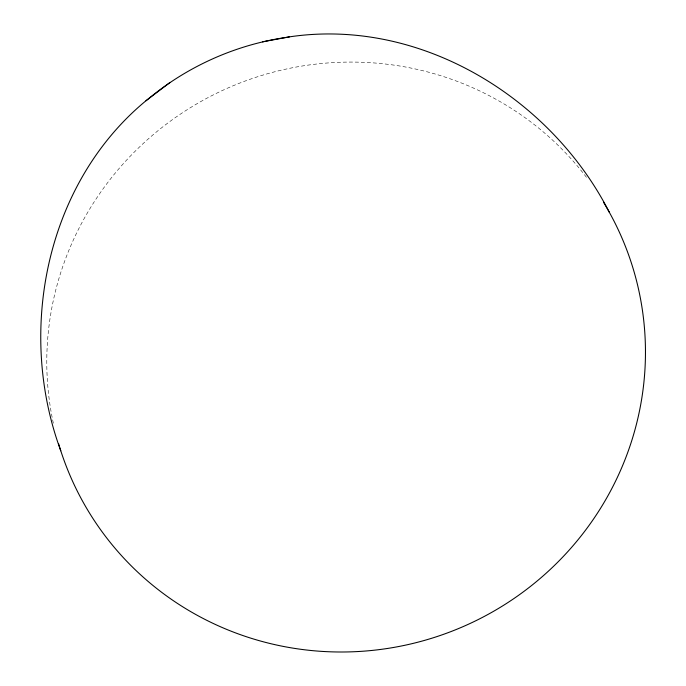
<?xml version="1.0" encoding="UTF-8"?>
<svg xmlns="http://www.w3.org/2000/svg" width="686" height="686" viewBox="0 0 686 686"><rect width="100%" height="100%" fill="white"/><g stroke="black" fill="none" stroke-linecap="round" stroke-linejoin="round"><path stroke-width="0.51" stroke-dasharray="3.43 2.57" d="M53.345 423.202A300.425 293.865 -24.1 0 1 223.645 89.917A300.425 293.865 -24.1 0 1 587.413 178.574"/><path stroke-width="1.03" d="M609.434 212.471C550.747 97.369 420.106 17.493 289.543 36.847L286.336 37.387C235.847 44.71 187.732 66.233 148.459 98.767L145.946 100.773C45.756 183.591 16.61 331.278 60.771 450.779M169.982 82.483L145.946 100.773M289.543 36.847L262.524 41.846M603.526 202.31A300.425 293.865 -24.1 0 1 465.099 625.735A300.425 293.865 -24.1 0 1 58.584 443.705"/></g></svg>
